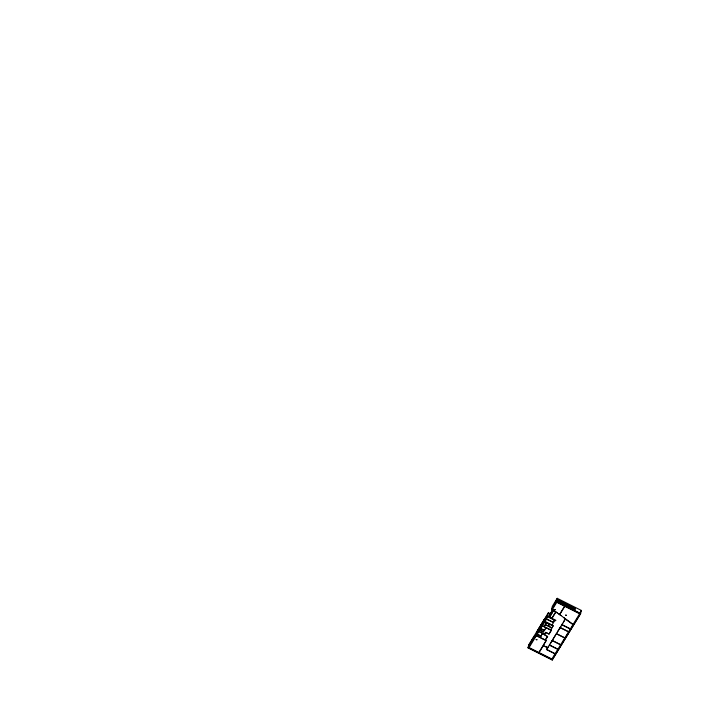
<?xml version="1.0" encoding="UTF-8"?>
<svg xmlns="http://www.w3.org/2000/svg" width="709" height="709" viewBox="0 0 709 709"><rect width="100%" height="100%" fill="white"/><g stroke="black" fill="none" stroke-linecap="round" stroke-linejoin="round"><path stroke-width="1.06" d="M553.312 610.369L551.575 609.465L552.346 606.266L557.212 598.316L581.353 610.44L580.591 613.639L552.231 659.955L528.081 647.831L528.852 644.632L548.385 612.736L550.255 613.666L549.484 616.874L547.614 615.935L548.385 612.736M528.356 646.688L534.542 635.973L535.206 636.31M545.487 619.524L544.964 621.696L551.921 625.196L554.819 620.393L554.305 620.136L553.02 622.13L553.525 622.387M546.497 619.187L553.481 622.573M550.326 613.781L549.803 616.662M550.024 615.74L550.29 613.808L552.914 609.315M550.636 615.306L551.159 612.425L550.689 615.217M552.825 609.696L552.355 612.487M557.212 598.316L556.441 601.516L580.591 613.639M552.231 659.955L552.506 658.821M534.542 635.973L528.604 645.66L529.277 645.996M528.081 647.831L547.64 615.82L549.51 616.759M551.575 609.465L556.468 601.409L580.618 613.533L552.258 659.849L528.116 647.725M550.281 614.012L552.488 610.405M550.468 613.897L552.772 610.139M549.484 616.874L553.242 610.662L551.602 609.35M544.042 626.534L546.471 622.564L544.875 621.766M545.886 624.859L544.796 625.303M547.215 625.533L551.726 627.988M540.834 636.177L541.082 635.778M546.001 627.749L544.441 630.292L540.781 628.449M551.824 618.248L555.661 611.982L553.658 610.52L549.537 617.096L555.883 620.286L555.59 620.774L547.862 616.901L542.447 625.737L551.451 630.257L549.005 634.245L548.598 633.819M552.001 618.337L555.821 612.097L557.274 612.86M546.249 627.873L545.265 628.945M545.735 635.636L544.45 634.768L545.77 632.623L547.268 633.146M564.568 606.23L559.516 614.499L552.471 609.368L556.787 602.322L579.607 613.781L573.102 624.399L559.702 614.632L564.781 606.337M550.601 629.831L553.029 625.861L549.856 624.266L548.642 626.251L551.815 627.846M550.804 629.929L550.893 629.362M547.073 636.31L547.694 636.398L545.443 640.076L546.435 640.573L545.682 641.308M543.971 645.872L543.475 645.403L545.008 642.416M545.31 646.546L547.658 647.503L548.598 646.431M580.219 612.292L581.353 610.44M554.021 656.339L555.174 654.451M556.335 652.564L558.648 648.788M559.8 646.9L561.537 644.073M562.689 642.186L570.78 628.972M571.933 627.084L573.094 625.196L572.438 624.868M558.462 613.728L560.934 615.536M563.93 617.716L565.162 618.913L563.398 622.254M552.205 611.105L551.505 613.879M562.716 623.362L561.457 625.418M552.036 621.438L552.55 621.696M547.587 619.427L552.231 621.758M560.784 626.526L557.212 632.348M544.991 621.589L553.348 625.781L552.515 626.889M552.001 627.731L551.567 628.254M556.538 633.456L556.246 633.935M555.564 635.042L550.299 643.639M544.592 630.044L544.512 630.718L540.666 628.644M539.886 629.92L543.847 631.799L543.617 632.18L539.762 630.124M538.991 631.382L544.503 634.156L545.62 632.322L548.908 633.97L551.132 630.328L542.341 625.905L536.438 635.556L545.23 639.97L547.375 636.46L542.766 633.554L541.765 634.67M537.378 630.709L538.042 631.045M538.858 631.595L542.518 633.429L540.967 635.973L537.307 634.138M536.509 632.127L537.174 632.463M536.412 632.286L537.085 632.623M552.267 640.431L560.695 644.667L564.781 638.003L556.352 633.766L546.736 649.471L555.165 653.698L557.823 649.364L549.395 645.128M552.16 640.608L560.589 644.844L557.93 649.187L549.502 644.951M537.174 634.342L541.082 636.31M534.294 637.001L534.958 637.338M549.626 644.747L549.271 645.323M536.155 639.562L536.952 639.757L536.155 639.562M554.403 609.483L555.2 609.678L554.403 609.483M565.693 615.128L566.491 615.323L565.693 615.128M537.582 630.514L537.457 631.001L544.654 618.948L537.582 630.514M545.638 617.849L545.212 619.613L547.313 615.111L545.638 617.849M555.634 601.507L555.395 602.535L556.716 600.372L565.17 604.626L565.419 603.589L556.964 599.344L555.634 601.507M565.631 603.696L565.383 604.733L575.212 609.669L575.46 608.632L565.631 603.696M536.341 635.707L529.1 647.547L538.867 652.448L546.107 640.617L536.341 635.707M546.683 622.67L545.469 624.656L547.835 625.843L549.058 623.858L546.683 622.67M543.378 645.571L539.097 652.564L551.921 659.007L555.067 653.866L546.417 649.533L547.552 647.671L543.378 645.571M560.092 627.651L556.432 633.624L564.869 637.861L568.521 631.887L560.092 627.651M561.847 624.789L560.199 627.474L568.636 631.71L570.275 629.025L561.847 624.789M565.357 619.046L561.953 624.611L570.382 628.848L572.978 624.602L565.357 619.046"/></g></svg>
